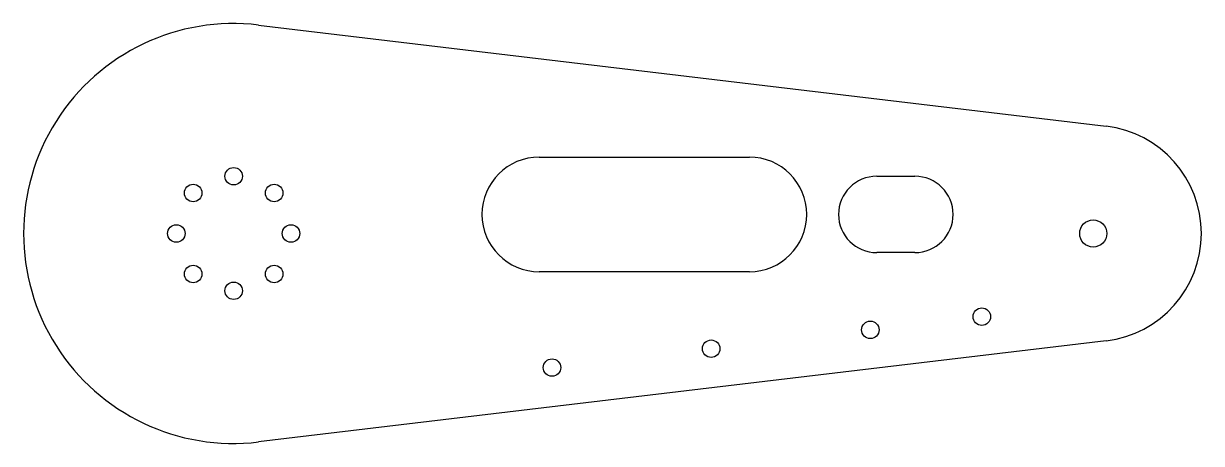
# Model space of a CAD drawing. Header units: millimetres. Extents: x 0 to 370, y 0 to 132.
import ezdxf

# ---------------------------------------------------------------- set-up
doc = ezdxf.new("R2010")
doc.units = ezdxf.units.MM

msp = doc.modelspace()

# ---------------------------------------------------------------- linework, layer by layer
at = {"layer": 'CUT'}
for p, q in [((73.8222, 131.5348), (340.0296, 99.7604)), ((162, 90), (228, 90)), ((268, 84), (280, 84)), ((280, 60), (268, 60)), ((228, 54), (162, 54)), ((340.0296, 32.2396), (73.8222, 0.4652))]:
    msp.add_line(p, q, dxfattribs=at)
for centre, radius in [((66, 84), 2.75), ((53.2721, 78.7279), 2.75), ((78.7279, 78.7279), 2.75), ((48, 66), 2.75), ((84, 66), 2.75), ((336, 66), 4.25), ((53.2721, 53.2721), 2.75), ((78.7279, 53.2721), 2.75), ((66, 48), 2.75), ((301, 39.8519), 2.75), ((266, 35.7037), 2.75), ((216, 29.7778), 2.75), ((166, 23.8519), 2.75)]:
    msp.add_circle(centre, radius, dxfattribs=at)
for centre, radius, start, end in [((66, 66), 66, 83.1934, 276.8066), ((336, 66), 34, 276.8066, 83.1934), ((162, 72), 18, 90, 270), ((228, 72), 18, 270, 90), ((268, 72), 12, 90, 270), ((280, 72), 12, 270, 90)]:
    msp.add_arc(centre, radius, start, end, dxfattribs=at)

doc.saveas('drawing.dxf')
